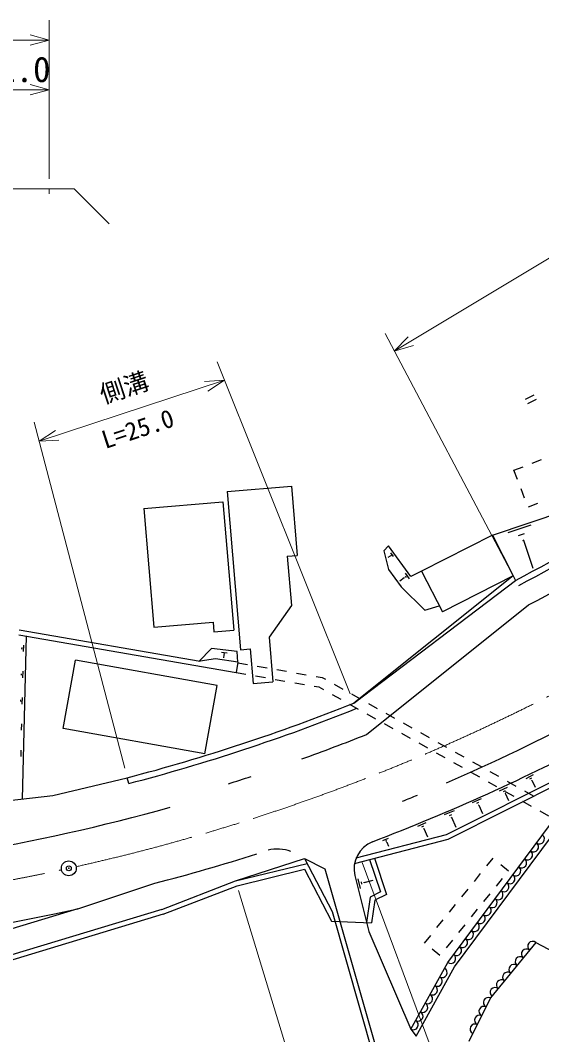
# Model space of a CAD drawing. Units: millimetres, scale not verified, with parts at other scales. Extents: x 0 to 700000, y -47500 to 447500.
# Drawn here: x 455482 to 507998, y 251863 to 354140 of the extents above; entities that cross this region are included whole.
import ezdxf
from ezdxf.enums import TextEntityAlignment as Align

# ---------------------------------------------------------------- set-up
doc = ezdxf.new("R2010")
doc.units = ezdxf.units.MM
doc.header["$LTSCALE"] = 1000
doc.header["$PDMODE"] = 32
doc.header["$PDSIZE"] = 500
doc.linetypes.add('CHAIN', pattern=[18.5, 12, -1.5, 3.5, -1.5])
doc.layers.add('作業ﾚｲﾔ1', color=7, linetype='Continuous', lineweight=25)
doc.layers.add('作業ﾚｲﾔ3', color=7, linetype='Continuous', lineweight=13)
doc.styles.add('@ＭＳ ゴシック', font='')
doc.styles.add('ＭＳ ゴシック', font='')
doc.styles.get('@ＭＳ ゴシック').set_extended_font_data('@MS Gothic')
doc.styles.get('ＭＳ ゴシック').set_extended_font_data('MS Gothic')

msp = doc.modelspace()

# ---------------------------------------------------------------- linework, layer by layer
at = {"layer": '作業ﾚｲﾔ1', "lineweight": 13}
for p, q in [((531210, 343693), (493151, 320791)), ((504898, 298556), (492217, 322560)), ((494540, 322231), (493151, 320791)), ((493151, 320791), (495073, 321344)), ((488713, 286224), (475303, 319707)), ((457369, 311693), (476047, 317851)), ((476047, 317851), (474050, 317737)), ((474374, 316754), (476047, 317851)), ((465994, 278735), (456863, 313628)), ((459042, 312790), (457369, 311693)), ((457369, 311693), (459366, 311807)), ((489915, 269235), (501174, 238947)), ((477453, 266405), (487071, 234698))]:
    msp.add_line(p, q, dxfattribs=at)
at = {"layer": '作業ﾚｲﾔ1'}
for p, q in [((506361, 315943), (507254, 316392)), ((506585, 315496), (507479, 315945)), ((505187, 308768), (506119, 309131)), ((507050, 309495), (507981, 309859)), ((505551, 307836), (505187, 308768)), ((476312, 306627), (482789, 307168)), ((482789, 307168), (483372, 300192)), ((506279, 305973), (505915, 306905)), ((476312, 306627), (477644, 290682)), ((503034, 302235), (513969, 305889)), ((467925, 304922), (475897, 305589)), ((467925, 304922), (468924, 292964)), ((475897, 305589), (476979, 292634)), ((507575, 305406), (506643, 305042)), ((504605, 302497), (506938, 303276)), ((503034, 302235), (495905, 298606)), ((503034, 302235), (505132, 298114)), ((505675, 302206), (506258, 302401)), ((506088, 301696), (506234, 301744)), ((506161, 301720), (507100, 298909)), ((492581, 301152), (492111, 300658)), ((494805, 298046), (492581, 301152)), ((482376, 300109), (483372, 300192)), ((482376, 300109), (482792, 295126)), ((492111, 300658), (492558, 298760)), ((492731, 300125), (492512, 299967)), ((492723, 300136), (492740, 300113)), ((492784, 300440), (493046, 300073)), ((492790, 300236), (492856, 300145)), ((492558, 298760), (493837, 297020)), ((505132, 298114), (489085, 285296)), ((489085, 285296), (505366, 297672)), ((494157, 297922), (493716, 297607)), ((494144, 297940), (494170, 297904)), ((494238, 298409), (494644, 297841)), ((494248, 298094), (494350, 297953)), ((495905, 298606), (494805, 298046)), ((495905, 298606), (498003, 294485)), ((505132, 298114), (498003, 294485)), ((505132, 298114), (505366, 297672)), ((493837, 297020), (496239, 294672)), ((482792, 295126), (480550, 291929)), ((490349, 282140), (506673, 295196)), ((496239, 294672), (497683, 295113)), ((455367, 292695), (473614, 289512)), ((468924, 292964), (474903, 293464)), ((474903, 293464), (474986, 292467)), ((474986, 292467), (476979, 292634)), ((455328, 292194), (477213, 288377)), ((456062, 292066), (455669, 275628)), ((480550, 291929), (480925, 287444)), ((455621, 290911), (455618, 290748)), ((455790, 291151), (455774, 290501)), ((474750, 290812), (473472, 289504)), ((477313, 290506), (474750, 290812)), ((477393, 289412), (477313, 290506)), ((477644, 290682), (478641, 290766)), ((478641, 290766), (478932, 287278)), ((459789, 282737), (461025, 289627)), ((475297, 287067), (461025, 289627)), ((475126, 289754), (473614, 289512)), ((477393, 289412), (475126, 289754)), ((475747, 290441), (476311, 290374)), ((475942, 290275), (476083, 290258)), ((475995, 290125), (475963, 289856)), ((475978, 290127), (476013, 290123)), ((455726, 288501), (455711, 287852)), ((477393, 289412), (477213, 288377)), ((477385, 289362), (478370, 289191)), ((479355, 289019), (480340, 288847)), ((481325, 288675), (482310, 288503)), ((455558, 288262), (455554, 288099)), ((477213, 288377), (478198, 288205)), ((478932, 287278), (480925, 287444)), ((479183, 288034), (480168, 287862)), ((481153, 287690), (482138, 287518)), ((483295, 288331), (484280, 288160)), ((485266, 287988), (485879, 287881)), ((485879, 287881), (486208, 287696)), ((474062, 280177), (475297, 287067)), ((483124, 287346), (484109, 287175)), ((485094, 287003), (485539, 286925)), ((485539, 286925), (486017, 286657)), ((487080, 287207), (487953, 286718)), ((455495, 285612), (455491, 285450)), ((455663, 285852), (455648, 285202)), ((486889, 286168), (487762, 285679)), ((488825, 286229), (489697, 285740)), ((488634, 285190), (489506, 284701)), ((490569, 285251), (491442, 284762)), ((490378, 284212), (491251, 283723)), ((492314, 284273), (493186, 283784)), ((455600, 283203), (455584, 282553)), ((474062, 280177), (459789, 282737)), ((492123, 283234), (492995, 282744)), ((494058, 283295), (494931, 282806)), ((495803, 282317), (496675, 281828)), ((493867, 282255), (494740, 281766)), ((495612, 281277), (496484, 280788)), ((497547, 281339), (498420, 280849)), ((455536, 280554), (455521, 279904)), ((497356, 280299), (498229, 279810)), ((499292, 280360), (500164, 279871)), ((498410, 272051), (514420, 280104)), ((498587, 271581), (514682, 279676)), ((499101, 279321), (499973, 278832)), ((501036, 279382), (501909, 278893)), ((500845, 278343), (501718, 277854)), ((502781, 278404), (503653, 277915)), ((458761, 275968), (466247, 277767)), ((466399, 277187), (466247, 277767)), ((502590, 277365), (503462, 276876)), ((504525, 277426), (505398, 276937)), ((506420, 277706), (507183, 278086)), ((506801, 277658), (506992, 277753)), ((506968, 277503), (507016, 277526)), ((506992, 277514), (507338, 276818)), ((503742, 276453), (504562, 276809)), ((504139, 276382), (504344, 276471)), ((504304, 276210), (504356, 276232)), ((504330, 276221), (504655, 275472)), ((504334, 276387), (505207, 275898)), ((506270, 276448), (507142, 275959)), ((452048, 275230), (458761, 275968)), ((501022, 275274), (501920, 275663)), ((501456, 275195), (501680, 275293)), ((506079, 275409), (506951, 274920)), ((498223, 274060), (499201, 274484)), ((501637, 275007), (501693, 275032)), ((501665, 275019), (502040, 274156)), ((507823, 274431), (508696, 273941)), ((495527, 272891), (496356, 273250)), ((498540, 259147), (509560, 273996)), ((498696, 273974), (498940, 274080)), ((498893, 273770), (498954, 273796)), ((498924, 273783), (499349, 272803)), ((499214, 258713), (510144, 273441)), ((495928, 272818), (496135, 272908)), ((496095, 272645), (496147, 272667)), ((496121, 272656), (496489, 271808)), ((489146, 269128), (498587, 271581)), ((489313, 269688), (498410, 272051)), ((492003, 271459), (492572, 271682)), ((492272, 271400), (492414, 271456)), ((492381, 271279), (492417, 271293)), ((492399, 271286), (492564, 270864)), ((477163, 267362), (484119, 269624)), ((477163, 267362), (484374, 269130)), ((484119, 269624), (486878, 264285)), ((484119, 269624), (486165, 268602)), ((490669, 269524), (491745, 266252)), ((491154, 269650), (492355, 265997)), ((502472, 268879), (503100, 269657)), ((503878, 269029), (504656, 268400)), ((477313, 266884), (484111, 268551)), ((484111, 268551), (486819, 263309)), ((486165, 268602), (492914, 244961)), ((501215, 267324), (501843, 268102)), ((461268, 264539), (469032, 267126)), ((469723, 264484), (477163, 267362)), ((489166, 267899), (490583, 262263)), ((489748, 266609), (489508, 267564)), ((489897, 267028), (489837, 267266)), ((490113, 267177), (490098, 267237)), ((490105, 267207), (491019, 267437)), ((504027, 267622), (503399, 266845)), ((469886, 264010), (477313, 266884)), ((491745, 266252), (490727, 265744)), ((492355, 265997), (491184, 265414)), ((499958, 265768), (500586, 266546)), ((502770, 266067), (502142, 265289)), ((490727, 265744), (490356, 263167)), ((491184, 265414), (490858, 263147)), ((498701, 264213), (499329, 264990)), ((461268, 264539), (448392, 260647)), ((469723, 264484), (449009, 258222)), ((469886, 264010), (449133, 257737)), ((486878, 264285), (492434, 244824)), ((501513, 264511), (500885, 263733)), ((486819, 263309), (490858, 263147)), ((497444, 262657), (498072, 263435)), ((500256, 262956), (499628, 262178)), ((490583, 262263), (494821, 252427)), ((496187, 261101), (496815, 261879)), ((498999, 261400), (498371, 260622)), ((507401, 261168), (502849, 255566)), ((507401, 261168), (509887, 259863)), ((497742, 259844), (496964, 260473)), ((494821, 252427), (498540, 259147)), ((495340, 251713), (499214, 258713)), ((502849, 255566), (500649, 251180)), ((494821, 252427), (495340, 251713))]:
    msp.add_line(p, q, dxfattribs=at)
msp.add_circle((460368, 268642), 750, dxfattribs=at)
for centre, radius, start, end in [((311657, 664344), 414694, 297.84695, 299.99596), ((311657, 664344), 415294, 297.85388, 299.98927), ((311657, 664344), 417494, 297.84705, 299.99596), ((417515, 463997), 192500, 284.66414, 291.8262), ((417515, 463997), 193100, 284.66414, 291.85031), ((417515, 463997), 203500, 293.42756, 297.84248), ((417515, 463997), 195900, 289.78546, 291.8262), ((417515, 463997), 206200, 290.86323, 297.85934), ((417515, 463997), 195900, 287.5041, 288.20604), ((417515, 463997), 203500, 292.07482, 292.52659), ((417515, 463997), 196500, 260.88665, 285.66781), ((492063, 268561), 2972, 111.9755, 192.86775), ((507181, 270791), 500, 233.41882, 53.41882), ((507777, 271594), 500, 233.41882, 53.41882), ((417515, 463997), 203500, 284.66414, 287.67238), ((481376, 266169), 4401, 71.86359, 102.35642), ((506585, 269988), 500, 233.41882, 53.41882), ((505989, 269185), 500, 233.41882, 53.41882), ((504797, 267578), 500, 233.41882, 53.41882), ((505393, 268382), 500, 233.41882, 53.41882), ((504201, 266775), 500, 233.41882, 53.41882), ((503605, 265972), 500, 233.41882, 53.41882), ((503009, 265169), 500, 233.41882, 53.41882), ((417515, 463997), 204200, 260.88665, 282.37244), ((501817, 263563), 500, 233.41882, 53.41882), ((502413, 264366), 500, 233.41882, 53.41882), ((501221, 262760), 500, 233.41882, 53.41882), ((500626, 261957), 500, 233.41882, 53.41882), ((500030, 261154), 500, 233.41882, 53.41882), ((507086, 260780), 500, 50.90018, 230.90018), ((498838, 259548), 500, 233.41882, 53.41882), ((499434, 260351), 500, 233.41882, 53.41882), ((506455, 260004), 500, 50.90018, 230.90018), ((505194, 258452), 500, 50.90018, 230.90018), ((505825, 259228), 500, 50.90018, 230.90018), ((497968, 258115), 500, 241.0381, 61.0381), ((504563, 257676), 500, 50.90018, 230.90018), ((497000, 256365), 500, 241.0381, 61.0381), ((497484, 257240), 500, 241.0381, 61.0381), ((503933, 256900), 500, 50.90018, 230.90018), ((496516, 255490), 500, 241.0381, 61.0381), ((503302, 256124), 500, 50.90018, 230.90018), ((496031, 254615), 500, 241.0381, 61.0381), ((502176, 254225), 500, 63.36059, 243.36059), ((502625, 255119), 500, 63.36059, 243.36059), ((495547, 253740), 500, 241.0381, 61.0381), ((501728, 253331), 500, 63.36059, 243.36059), ((495063, 252865), 500, 241.0381, 61.0381), ((501279, 252438), 500, 63.36059, 243.36059)]:
    msp.add_arc(centre, radius, start, end, dxfattribs=at)
at = {"layer": '作業ﾚｲﾔ1', "linetype": 'CHAIN', "lineweight": 13}
for start, end in [(282.5873, 297.84244), (260.88665, 282.15758)]:
    msp.add_arc((417515, 463997), 200000, start, end, dxfattribs=at)
at = {"layer": '作業ﾚｲﾔ1'}
msp.add_point((460368, 268642), dxfattribs=at)
at = {"layer": '作業ﾚｲﾔ3'}
for p, q in [((458400, 338140), (458400, 354140)), ((404900, 352140), (458400, 352140)), ((458400, 352140), (456468, 352657)), ((456468, 351622), (458400, 352140)), ((458400, 338140), (458400, 349140)), ((453400, 347140), (458400, 347140)), ((458400, 347140), (456468, 347657)), ((456468, 346622), (458400, 347140)), ((453400, 337140), (458400, 337140)), ((458400, 337140), (458400, 336640)), ((460900, 337140), (458400, 337140)), ((460900, 337140), (464435, 333604))]:
    msp.add_line(p, q, dxfattribs=at)

# ---------------------------------------------------------------- texts
at = {"layer": '作業ﾚｲﾔ1', "style": 'ＭＳ ゴシック'}
msp.add_text('側溝', height=1833, rotation=18.245, dxfattribs=at).set_placement((466395, 315722), align=Align.BOTTOM_CENTER)
at = {"layer": '作業ﾚｲﾔ1', "style": '@ＭＳ ゴシック'}
msp.add_text('L=25.0', height=1833, rotation=18.245, dxfattribs=at).set_placement((467021, 313822), align=Align.TOP_CENTER)
at = {"layer": '作業ﾚｲﾔ3', "style": 'ＭＳ ゴシック'}
msp.add_text('1.0', height=2566, dxfattribs=at).set_placement((455900, 347140), align=Align.BOTTOM_CENTER)

doc.saveas('drawing.dxf')
